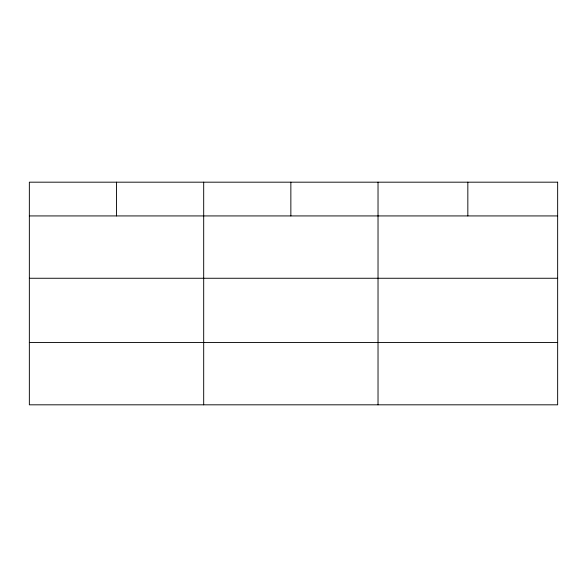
<?xml version="1.0" encoding="UTF-8"?>
<svg xmlns="http://www.w3.org/2000/svg" width="587" height="587" viewBox="0 0 587 587"><rect width="100%" height="100%" fill="white"/><g stroke="black" fill="none" stroke-linecap="round" stroke-linejoin="round"><path stroke-width="0.88" d="M29.35 215.928L557.65 215.928M29.35 278.26L557.65 278.26M29.35 342.485L557.65 342.485M467.839 182.183L467.839 215.928M378.028 182.183L378.028 404.817M290.858 182.183L290.858 215.928M203.689 182.183L203.689 404.817M116.52 182.183L116.52 215.928M557.65 182.183L29.35 182.183L29.35 404.817L557.65 404.817L557.65 182.183"/></g></svg>
